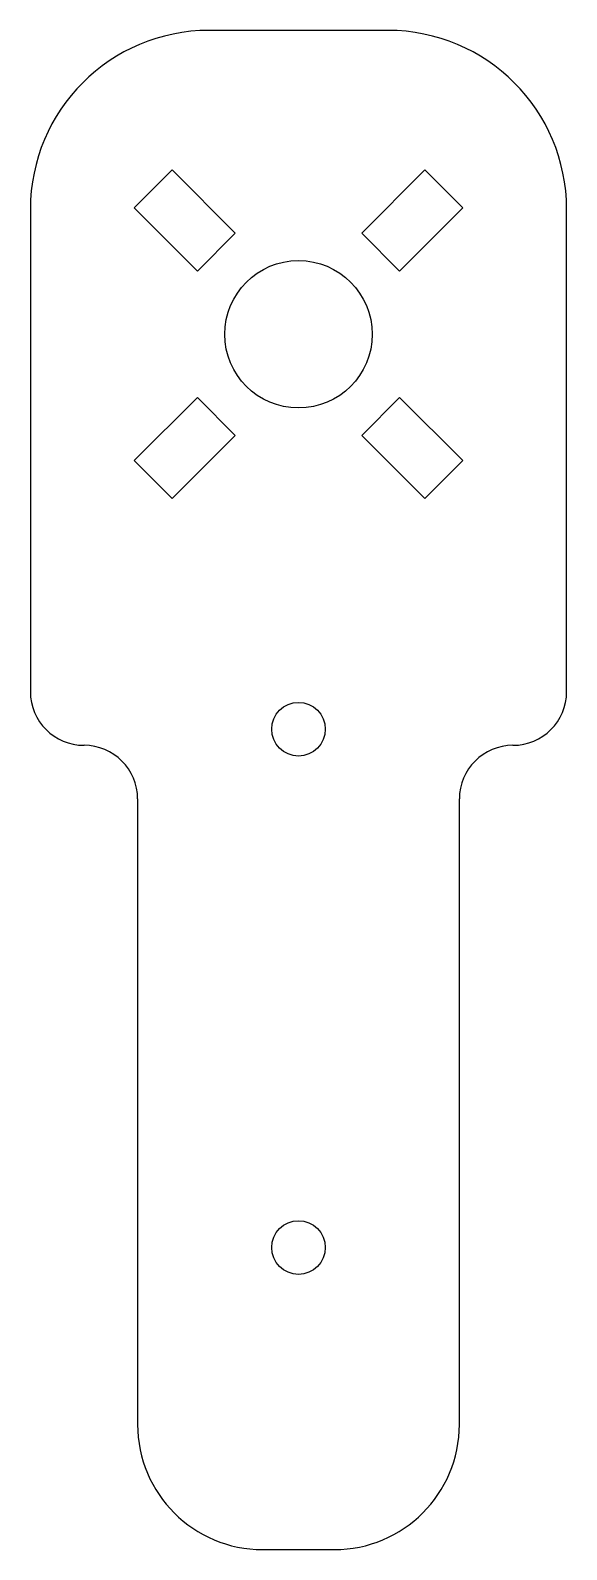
# Model space of a CAD drawing. Extents: x -15 to 15, y 0 to 85.
import ezdxf

# ---------------------------------------------------------------- set-up
doc = ezdxf.new("R2010")
doc.units = 0
doc.layers.get('0').update_dxf_attribs({"linetype": 'CONTINUOUS'})

msp = doc.modelspace()

# ---------------------------------------------------------------- linework, layer by layer
for p, q in [((5, 85), (-5, 85)), ((-15, 75), (-15, 48)), ((15, 48), (15, 75)), ((-9, 42), (-9, 7)), ((9, 7), (9, 42)), ((-2, 0), (2, 0))]:
    msp.add_line(p, q)
for points in [[(-3.536, 73.657), (-7.071, 77.192), (-9.192, 75.071), (-5.657, 71.536), (-3.536, 73.657)], [(5.657, 71.536), (9.192, 75.071), (7.071, 77.192), (3.536, 73.657), (5.657, 71.536)], [(-5.657, 64.464), (-9.192, 60.929), (-7.071, 58.808), (-3.536, 62.343), (-5.657, 64.464)], [(3.536, 62.343), (7.071, 58.808), (9.192, 60.929), (5.657, 64.464), (3.536, 62.343)]]:
    msp.add_lwpolyline(points)
for centre, radius in [((0, 68), 4.123), ((0, 45.9), 1.5), ((0, 16.9), 1.5)]:
    msp.add_circle(centre, radius)
for centre, radius, start, end in [((-5, 75), 10, 90, 180), ((5, 75), 10, 360, 90), ((-12, 48), 3, 180, 270), ((12, 48), 3, 270, 360), ((-12, 42), 3, 360, 90), ((12, 42), 3, 90, 180), ((-2, 7), 7, 180, 270), ((2, 7), 7, 270, 360)]:
    msp.add_arc(centre, radius, start, end)

doc.saveas('drawing.dxf')
